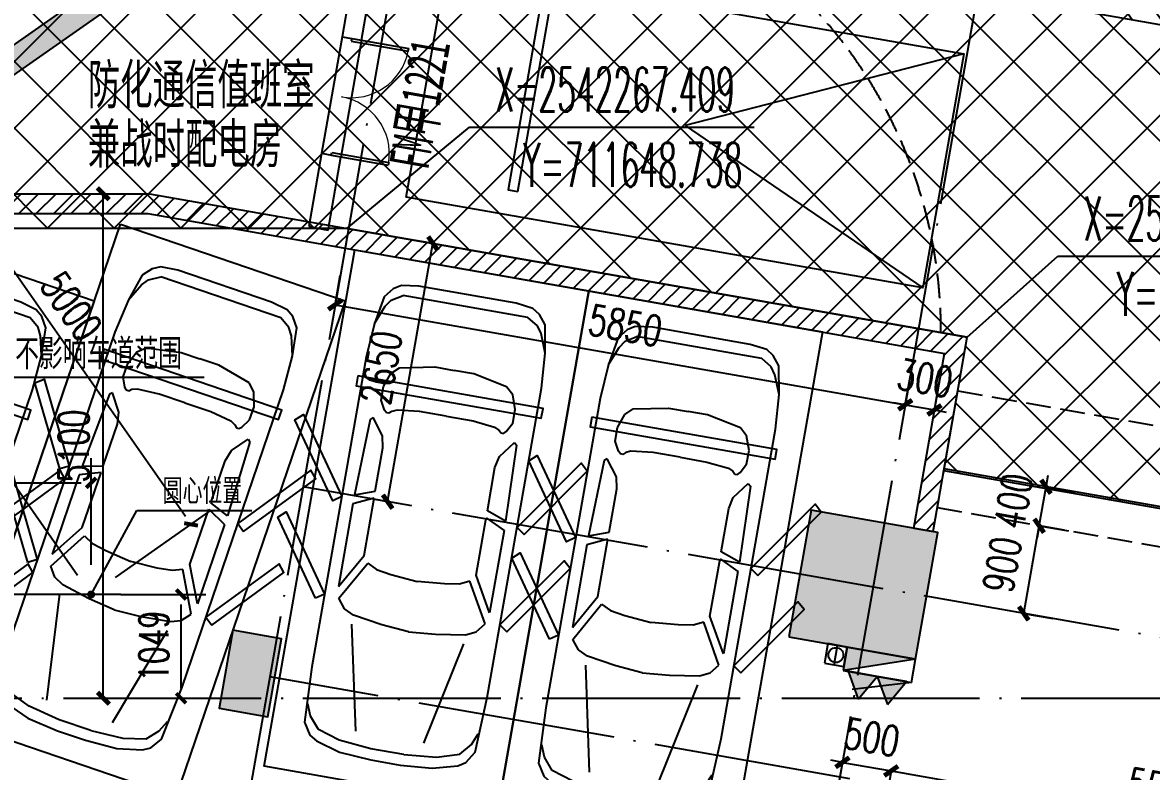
# Model space of a CAD drawing. Header units: millimetres. Extents: x 12325263 to 13848842, y -1463133 to 573208.
# Drawn here: x 12607354 to 12618763, y -1070326 to -1062757 of the extents above; entities that cross this region are included whole.
import ezdxf
from ezdxf.xclip import XClip

# ---------------------------------------------------------------- set-up
doc = ezdxf.new("R2010")
doc.units = ezdxf.units.MM
doc.header["$LTSCALE"] = 1000
doc.header["$XCLIPFRAME"] = 0
for name, pattern in [('__DASH', [0.35, 0.25, -0.1]), ('DASH', [0.35, 0.25, -0.1]), ('DOTE', [2.4200000000000004, 2, -0.2, 0.02, -0.2]), ('地下室负三层平面图$0$-3F平面$0$$AUDIT_BAD_LTYPE2', [0])]:
    doc.linetypes.add(name, pattern=pattern)
for name, color, linetype in [('#s-灭火器', 20, 'Continuous'), ('-2F平面$0$PARTS-CAR公寓', 240, 'Continuous'), ('-2F平面$0$WALL-SHATCH', 8, 'Continuous'), ('A-ANNO-DIMS', 83, 'Continuous'), ('A-AXIS', 16, 'DOTE'), ('A-COLS', 6, 'Continuous'), ('A-WALL-PATT', 8, 'Continuous'), ('A_WALL(防火墙)', 151, 'Continuous'), ('AXIS', 3, 'Continuous'), ('COLUMN', 5, 'Continuous'), ('DIM_COOR', 7, 'Continuous'), ('DOTE', 16, 'DOTE'), ('EQUIP_消火栓', 7, 'Continuous'), ('PARTS-UP', 1, 'DASH'), ('PUB_DIM', 83, 'Continuous'), ('PUB_HATCH', 8, 'Continuous'), ('PUB_TEXT', 7, 'Continuous'), ('VPIPE-消防中', 3, 'Continuous'), ('WALL', 5, 'Continuous'), ('人防墙', 6, 'Continuous'), ('人防平时标注', 42, 'Continuous'), ('人防门', 60, 'Continuous'), ('人防门编号', 73, 'Continuous'), ('公寓机动车库', 23, 'Continuous'), ('水条件', 1, 'Continuous'), ('防火卷帘', 141, 'Continuous')]:
    doc.layers.add(name, color=color, linetype=linetype)
doc.layers.add('人防文字', color=3, linetype='Continuous', lineweight=15)
doc.styles.add('_TCH_DIM', font='SIMPLEX.shx', dxfattribs={"width": 0.7, "bigfont": 'GBCBIG.shx'})
doc.styles.add('_TCH_DIM_T3', font='SIMPLEX.shx', dxfattribs={"width": 0.7058823529411765, "bigfont": 'GBCBIG.shx'})
doc.styles.add('宋体', font='', dxfattribs={"width": 0.65})
doc.styles.add('标注宋体', font='', dxfattribs={"width": 0.6})
doc.styles.get('宋体').set_extended_font_data('SimSun')
doc.styles.get('标注宋体').set_extended_font_data('NSimSun')
doc.dimstyles.new('_TCH_ARCH&&100', dxfattribs={"dimtxt": 297.5, "dimasz": 100, "dimexe": 250, "dimexo": 300, "dimgap": 126.25, "dimtad": 1, "dimdec": 0, "dimzin": 0, "dimdsep": 46, "dimtxsty": '_TCH_DIM_T3', "dimblk": 'asdfadgf_ArchTick', "dimcen": 0.09, "dimclrt": 7, "dimazin": 2, "dimtfac": 1, "dimtdec": 0, "dimtix": 1, "dimtmove": 2, "dimatfit": 3, "dimfxl": 1, "dimtolj": 1, "dimtzin": 0, "dimarcsym": 0})
doc.dimstyles.new('_TCH_ARCH&&120', dxfattribs={"dimtxt": 306, "dimasz": 120, "dimexe": 300, "dimexo": 360, "dimgap": 147, "dimtad": 1, "dimdec": 0, "dimzin": 0, "dimdsep": 46, "dimtxsty": '_TCH_DIM_T3', "dimblk": 'ARCHTICK', "dimcen": 0.09, "dimclrt": 7, "dimazin": 2, "dimtfac": 1, "dimtdec": 0, "dimtix": 1, "dimtmove": 2, "dimatfit": 3, "dimfxl": 1, "dimfxlon": 1, "dimtolj": 1, "dimtzin": 0, "dimarcsym": 0})
pattern_1 = [(45, (0, 89.755675), (-88.38838300365748, 88.3883830036575), [])]

# ---------------------------------------------------------------- blocks, each defined once
blk = doc.blocks.new('asdgafgfasdfagfagasdgagadfgsdhgd$DorLib2D$00000002')
for p, q in [((-0.5, -5.684341886080802e-17), (-0.5000000000000007, 0.4875)), ((-0.4750000000000007, 0.4875), (-0.5000000000000007, 0.4875)), ((-0.475, -2.842170943040401e-17), (-0.4750000000000007, 0.4875)), ((0.475, -2.842170943040401e-17), (0.4750000000000007, 0.4875)), ((0.4750000000000007, 0.4875), (0.5000000000000007, 0.4875)), ((0.5, -5.684341886080802e-17), (0.5000000000000007, 0.4875)), ((-0.5, -5.684341886080802e-17), (-0.475, -2.842170943040401e-17)), ((0.5, -5.684341886080802e-17), (0.475, -2.842170943040401e-17))]:
    blk.add_line(p, q)
at = {"lineweight": 13}
for centre, start, end in [((-0.4875, -4.263256414560601e-17), 0, 88.53071641864632), ((0.4875, -4.263256414560601e-17), 91.4692835813537, 180)]:
    blk.add_arc(centre, 0.4875, start, end, dxfattribs=at)
blk = doc.blocks.new('asdgafgf20230228-rf2')
at = {"layer": 'PUB_HATCH'}
blk.add_hatch(color=256, dxfattribs=at).paths.add_polyline_path([(37368.60882968219, 57200.42897621421), (33249.97394400778, 54312.10597799379), (33549.97360283429, 54217.1424833477), (37512.15042361341, 56995.74431432748)])
at = {"layer": '人防平时标注'}
h = blk.add_hatch(dxfattribs=at)
h.set_pattern_fill('ANSI31', color=8, scale=150, angle=-99.95875074563129)
h.set_pattern_definition([(305.0412492543687, (-1225119.258805988, 10091649.09252335), (194.9621991607242, 136.7232844961461), [])])
h.paths.add_polyline_path([(54564.17986589856, 58073.42024292774), (54028.06854783185, 55020.12945188908), (43385.3927332703, 56888.82744005136), (45387.20928307809, 59684.7563820919)])
at = {"layer": '人防墙'}
for p, q in [((39297.93807027579, 57864.57444252456), (38985.90848677316, 56087.5691298184)), ((39182.8947148797, 56052.97973930149), (39494.92429838239, 57829.98505200762)), ((37368.60882968219, 57200.42897621421), (33249.97394400778, 54312.10597799379)), ((37512.15042361341, 56995.74431432748), (33549.97360283429, 54217.1424833477)), ((38985.90848677316, 56087.5691298184), (39182.8947148797, 56052.97973930149)), ((38778.37214367162, 54905.65176117908), (38648.72490379491, 54167.31204526974)), ((38975.35837177817, 54871.06237066216), (38778.37214367162, 54905.65176117908)), ((38845.71113190151, 54132.7226547528), (38975.35837177817, 54871.06237066216)), ((38648.72490379491, 54167.31204526974), (38845.71113190151, 54132.7226547528))]:
    blk.add_line(p, q, dxfattribs=at)
at = {"layer": '人防平时标注', "elevation": 2.982798457690922e-07}
blk.add_lwpolyline([(54564.17986589856, 58073.42024292774), (54028.06854783185, 55020.12945188908), (43385.3927332703, 56888.82744005136), (45387.20928307809, 59684.7563820919)], close=True, dxfattribs=at)
at = {"layer": '人防门'}
for p, q in [((38985.90848677322, 56087.56912981865, 2.886698133629579e-07), (38778.37214367163, 54905.65176117903, 2.886698133629579e-07)), ((39182.89471487982, 56052.97973930171, 2.886698133629579e-07), (38975.35837177823, 54871.06237066209, 2.886698133629579e-07))]:
    blk.add_line(p, q, dxfattribs=at)
at = {"layer": '人防门', "xscale": 1200, "yscale": 1200, "zscale": 200, "rotation": 260.0407944790421}
blk.add_blockref('asdgafgfasdfagfagasdgagadfgsdhgd$DorLib2D$00000002', (38980.63342927572, 55479.31575024037), dxfattribs=at)
at = {"layer": '人防文字', "style": '标注宋体', "width": 0.6}
for s, p in [('防化通信值班室', (36416.75650985725, 55407.07551458245, 2.982798457690922e-07)), ('兼战时配电房', (36416.75078617968, 54807.0755145154, 2.982798457690922e-07))]:
    blk.add_text(s, height=400, rotation=359.999920105463, dxfattribs=at).set_placement(p)
at = {"layer": '人防门编号', "style": '标注宋体', "width": 0.6}
blk.add_text('FM甲1221', height=399.9999999999999, rotation=80.04024632423845, dxfattribs=at).set_placement((39854.82252386026, 54729.33260077704, 2.982798457690922e-07))
blk = doc.blocks.new('_FZH')
blk.add_lwpolyline([(-0.5, -0.5), (0.5, -0.5), (0.5, 0.5), (-0.5, 0.5)], close=True)
at = {"layer": 'PUB_HATCH'}
blk.add_solid([(-0.5, -0.5), (0.5, -0.5), (-0.5, 0.5), (0.5, 0.5)], dxfattribs=at)
blk = doc.blocks.new('1-3F')
at = {"layer": 'A-COLS', "xscale": 800.000000000734, "yscale": 499.9999999984754, "zscale": 499.9999999984754, "rotation": 260.0413192127683}
blk.add_blockref('_FZH', (5358.849599501118, 66550.90261699725), dxfattribs=at)
blk = doc.blocks.new('adgshg13--2F平面$0$A$C7F010FC0')
at = {"layer": '-2F平面$0$WALL-SHATCH'}
h = blk.add_hatch(color=256, dxfattribs=at)
h.dxf.hatch_style = 1
h.paths.add_polyline_path([(-60384.17120504379, -16880.89509773254), (-763.1647881269455, 197.4793643951416), (12587.61850607395, -13153.30393266678), (12587.61850607395, -157996.0197629929), (-162964.8506313562, -188820.4315237999), (-171262.3814957142, -180522.900662899), (-171262.3814957142, -31310.89849328995), (-150707.1909123659, -10755.70791006088), (-131860.0775495768, -7980.895098209381), (-99162.38149428368, -7980.895098209381), (-99162.38149428368, -4980.895097732544), (-76620.42811572552, -4980.895097732544), (-70107.65229141712, -16880.89509773254)], flags=16)
h.paths.add_polyline_path([(-60091.22944009304, -16380.89510011673), (-646.8769880533218, 646.876989364624), (12987.61850607395, -12987.61850786209), (12987.61850607395, -158331.9049158096), (-163100.5840539932, -189250.3835258484), (-171662.3814958334, -180688.5860877037), (-171662.3814958334, -31145.21306848526), (-150777.8961598873, -10260.7277340889), (-131896.6870943308, -7480.895098209381), (-99562.38149428368, -7480.895098209381), (-99562.38149428368, -4580.895097732544), (-76365.55243730545, -4580.895097732544), (-69907.50581622124, -16380.89510774612)])
blk = doc.blocks.new('adgshg2qbj-gycw-bj-13--2F平面$0$CAR-14')
for p, q in [((1199.999999523163, -2850.000000119209), (4.76837158203125e-07, -5500.000000476837)), ((2399.999999523163, -5500), (1199.999999523163, -2850.000000119209))]:
    blk.add_line(p, q)
blk.add_lwpolyline([(-1.430511474609375e-06, -200.0000004768372), (2399.999998569489, -199.9999995231628), (2399.999999523163, -5500), (4.76837158203125e-07, -5500.000000476837)], close=True)
at = {"extrusion": (-0.0004477907749365557, -3.397076456940207e-15, 0.999999899741706), "elevation": -1.07469785930921}
blk.add_lwpolyline([(250.0089585465864, -1300.001918792725), (2150.00324294423, -1299.998073101044), (2150.003040765296, -1199.998073577881), (250.0087558908145, -1200.001918792725)], close=True, dxfattribs=at)
blk = doc.blocks.new('A$C2A3E77E8')
at = {"layer": 'PARTS-UP'}
for points in [[(567867.7551571131, 125421.8774886096), (567867.7551571112, 128053.2320466002, 0.4316097214969511), (557595.5271548033, 137736.3387341483, 0.4316097214969511)], [(562967.7551571131, 125421.8774886131), (562967.7551571205, 128053.2320466023, 0.288432162630549), (560245.011110397, 132380.4722418736, 0.288432162630549)]]:
    blk.add_lwpolyline(points, format="xyb", dxfattribs=at)
at = {"layer": '-2F平面$0$PARTS-CAR公寓', "rotation": 90}
blk.add_blockref('adgshg2qbj-gycw-bj-13--2F平面$0$CAR-14', (557138.1006632801, 129287.0711002301), dxfattribs=at)
at = {"layer": 'WALL', "color": 1}
blk.add_blockref('adgshg13--2F平面$0$A$C7F010FC0', (561507.9086489398, 205483.1249103504), dxfattribs=at)
blk = doc.blocks.new('asdfadfgsdg')
at = {"layer": 'A-AXIS'}
for p, q in [((10083.04231106304, 93566.04489745805), (3113.64364127256, 53873.25610425742)), ((15844.89874878526, 92554.357993779), (-1535.36344262585, -6431.380808119429)), ((26711.49812717363, 69883.52304838877), (6546.461596490815, 73424.17068353808)), ((26374.26915928163, 67962.90423581447), (6209.232628598809, 71503.55187096377))]:
    blk.add_line(p, q, dxfattribs=at)
blk = doc.blocks.new('asdfsfsdf')
at = {"color": 253, "linetype": '地下室负三层平面图$0$-3F平面$0$$AUDIT_BAD_LTYPE2', "transparency": 33554559, "extrusion": (0.0004477907748714072, 3.529959095306893e-16, 0.999999899741706)}
for p, q in [((-168.7499837987125, -110.000000001397, 0.07556469346370548), (-499.9999510645866, -141.1764707579277, 0.2238953878532797)), ((168.7499823644757, -109.9999999995343, -0.07556469305539444), (-168.7499837987125, -110.000000001397, 0.07556469346370548)), ((168.7499823644757, -109.9999999995343, -0.07556469305539444), (499.999950107187, -141.1764707579277, -0.2238953876585836)), ((-724.9999280292541, -211.764705659356, 0.3246483119859617), (-824.9999170508236, -329.4117646231316, 0.3694273889297957)), ((-499.9999510645866, -141.1764707579277, 0.2238953878532797), (-724.9999280292541, -211.764705659356, 0.3246483119859617)), ((499.999950107187, -141.1764707579277, -0.2238953876585836), (724.9999261181802, -211.7647058977745, -0.3246483115967724)), ((724.9999261181802, -211.7647058977745, -0.3246483115967724), (824.9999175239354, -329.4117646231316, -0.3694273894917245)), ((-824.9999170508236, -329.4117646231316, 0.3694273889297957), (-874.99991251342, -447.0588235869072, 0.3918169277702976)), ((-349.9999665804207, -258.8235292448662, 0.1567267717199455), (-574.9999421145767, -1317.647058726754, 0.2574796953287081)), ((349.9999641925097, -258.8235292430036, -0.1567267711171998), (574.9999411571771, -1317.647058724891, -0.2574796952492556)), ((824.9999175239354, -329.4117646231316, -0.3694273894917245), (874.9999125096947, -447.0588235869072, -0.3918169281189517)), ((-274.9999726694077, -1364.705882550683, 0.1231424633135522), (-574.9999425914139, -1411.764705897775, 0.2574796953093296)), ((2.365559339523315e-07, -1341.176470519509), (-274.9999726694077, -1364.705882550683, 0.1231424633135522)), ((2.365559339523315e-07, -1341.176470519509), (274.9999717120081, -1364.705882312264, -0.1231424628849248)), ((274.9999717120081, -1364.705882312264, -0.1231424628849248), (574.9999416340142, -1411.764705897775, -0.2574796953464441)), ((-674.9999320898205, -1458.823529244866, 0.3022587728158986), (-749.9999260008335, -1552.941176654305, 0.3358430815717435)), ((-574.9999425914139, -1411.764705897775, 0.2574796953093296), (-674.9999320898205, -1458.823529244866, 0.3022587728158986)), ((574.9999416340142, -1411.764705897775, -0.2574796953464441), (674.9999316073954, -1458.823529481422, -0.3022587727170486)), ((674.9999316073954, -1458.823529481422, -0.3022587727170486), (749.9999240897596, -1552.941176414024, -0.3358430809488905)), ((-749.9999260008335, -1552.941176654305, 0.3358430815717435), (-524.9999480806291, -1952.941176654305, 0.2350901571286059)), ((749.9999240897596, -1552.941176414024, -0.3358430809488905), (524.9999452158809, -1952.941176415887, -0.2350901560785282)), ((-774.9999220632017, -2517.647058726754, 0.3470378507689607), (-774.9999220632017, -1670.588235379662, 0.3470378503031141)), ((-774.9999220632017, -1670.588235379662, 0.3470378503031141), (-574.9999421145767, -2023.529411557596, 0.257479695328853)), ((774.9999230131507, -1670.588235379662, -0.3470378509613082), (574.9999421108514, -2023.529411794152, -0.2574796950939764)), ((774.9999225363135, -2517.64705896331, -0.3470378506309664), (774.9999230131507, -1670.588235379662, -0.3470378509613082)), ((-524.9999480806291, -1952.941176654305, 0.2350901571286059), (-424.9999581072479, -1905.882352830376, 0.1903110794088359)), ((-424.9999581072479, -1905.882352830376, 0.1903110794088359), (-274.9999731462449, -1882.35294127604, 0.1231424632944275)), ((-274.9999731462449, -1882.35294127604, 0.1231424632944275), (2.365559339523315e-07, -1858.823529244866)), ((274.9999717120081, -1882.352941035759, -0.1231424628847421), (2.365559339523315e-07, -1858.823529244866)), ((424.999956196174, -1905.882352830376, -0.1903110785527894), (274.9999717120081, -1882.352941035759, -0.1231424628847421)), ((524.9999452158809, -1952.941176415887, -0.2350901560785282), (424.999956196174, -1905.882352830376, -0.1903110785527894)), ((-574.9999421145767, -2023.529411557596, 0.257479695328853), (-574.9999421145767, -2611.764705659356, 0.2574796952125222)), ((574.9999421108514, -2023.529411794152, -0.2574796950939764), (574.9999411571771, -2611.764705897775, -0.2574796951324972)), ((-574.9999421145767, -2611.764705659356, 0.2574796952125222), (-774.9999220632017, -2517.647058726754, 0.3470378507689607)), ((-774.9999215863645, -2611.764705899637, 0.3470378500898093), (-574.9999416377395, -2682.35294127604, 0.2574796952319682)), ((-749.9999255239964, -3388.235294345301, 0.3358430813588681), (-774.9999215863645, -2611.764705899637, 0.3470378500898093)), ((574.9999411571771, -2611.764705897775, -0.2574796951324972), (774.9999225363135, -2517.64705896331, -0.3470378506309664)), ((774.9999225363135, -2611.764705659356, -0.3470378507473485), (574.9999416340142, -2682.35294127604, -0.2574796952294666)), ((749.9999245665967, -3388.235294343438, -0.3358430809290396), (774.9999225363135, -2611.764705659356, -0.3470378507473485)), ((-574.9999416377395, -2682.35294127604, 0.2574796952319682), (-574.9999421145767, -3129.41176486155, 0.257479695562074)), ((574.9999416340142, -2682.35294127604, -0.2574796952294666), (574.9999416340142, -3129.411764621269, -0.2574796948800628)), ((-574.9999421145767, -3129.41176486155, 0.257479695562074), (-599.9999405629933, -3247.058823586907, 0.2686744650115782)), ((574.9999416340142, -3129.411764621269, -0.2574796948800628), (599.9999391268939, -3247.058823586907, -0.2686744647175814)), ((-599.9999405629933, -3247.058823586907, 0.2686744650115782), (-724.9999270755798, -3411.764705897775, 0.324648311792771)), ((599.9999391268939, -3247.058823586907, -0.2686744647175814), (724.9999275486916, -3411.764705897775, -0.3246483115377303)), ((-724.9999270755798, -3411.764705897775, 0.324648311792771), (-749.9999255239964, -3388.235294345301, 0.3358430813588681)), ((724.9999275486916, -3411.764705897775, -0.3246483115377303), (749.9999245665967, -3388.235294343438, -0.3358430809290396)), ((-624.9999380558729, -3505.882353068795, 0.2798692348493339), (-674.9999320898205, -3599.999999762978, 0.3022587729329561)), ((-599.9999405629933, -3482.352941274177, 0.2686744655939557), (-624.9999380558729, -3505.882353068795, 0.2798692348493339)), ((-574.9999421145767, -3482.35294127604, 0.2574796953293679), (-599.9999405629933, -3482.352941274177, 0.2686744655939557)), ((-549.9999470058829, -3505.882352830376, 0.2462849269087827), (-574.9999421145767, -3482.35294127604, 0.2574796953293679)), ((-499.9999496340752, -3529.41176486155, 0.2238953872139153), (-549.9999470058829, -3505.882352830376, 0.2462849269087827)), ((-274.9999731462449, -3552.941176415887, 0.1231424632950173), (-499.9999496340752, -3529.41176486155, 0.2238953872139153)), ((274.9999726656824, -3552.941176415887, -0.1231424630783778), (499.999950107187, -3529.41176486155, -0.2238953881230394)), ((499.999950107187, -3529.41176486155, -0.2238953881230394), (549.9999441411346, -3505.882352830376, -0.2462849258573907)), ((549.9999441411346, -3505.882352830376, -0.2462849258573907), (574.9999416340142, -3482.35294127604, -0.2574796952294021)), ((574.9999416340142, -3482.35294127604, -0.2574796952294021), (599.9999391268939, -3482.352941274177, -0.2686744647174983)), ((599.9999391268939, -3482.352941274177, -0.2686744647174983), (624.9999351911247, -3505.882352830376, -0.2798692334487053)), ((624.9999351911247, -3505.882352830376, -0.2798692334487053), (674.9999311305583, -3600.000000001397, -0.3022587726192891)), ((-674.9999320898205, -3599.999999762978, 0.3022587729329561), (-674.9999320898205, -3741.17647075979, 0.3022587729329017)), ((7.133930921554565e-07, -3552.941176654305), (-274.9999731462449, -3552.941176415887, 0.1231424632950173)), ((7.133930921554565e-07, -3552.941176654305), (274.9999726656824, -3552.941176415887, -0.1231424630783778)), ((674.9999311305583, -3600.000000001397, -0.3022587726192891), (674.9999316073954, -3741.176470281091, -0.3022587730655932)), ((-674.9999320898205, -3741.17647075979, 0.3022587729329017), (-624.9999380558729, -3882.352941037621, 0.2798692345000124)), ((674.9999316073954, -3741.176470281091, -0.3022587730655932), (624.9999351911247, -3882.352941037621, -0.2798692334484588)), ((-624.9999380558729, -3882.352941037621, 0.2798692345000124), (-549.9999460522085, -3952.941176414024, 0.2462849269474509)), ((-549.9999460522085, -3952.941176414024, 0.2462849269474509), (-199.9999792352319, -4023.529411794152, 0.08955815500490981)), ((549.9999450948089, -3952.941176654305, -0.2462849259351472), (199.9999801851809, -4023.529411553871, -0.08955815519579101)), ((624.9999351911247, -3882.352941037621, -0.2798692334484588), (549.9999450948089, -3952.941176654305, -0.2462849259351472)), ((-199.9999792352319, -4023.529411794152, 0.08955815500490981), (2.365559339523315e-07, -4023.529411553871)), ((199.9999801851809, -4023.529411553871, -0.08955815519579101), (2.365559339523315e-07, -4023.529411553871)), ((-874.9999120365828, -4352.941176656168, 0.3918169277909837), (-799.9999205116183, -4541.176470521372, 0.3582326202192607)), ((874.9999125096947, -4352.941176414024, -0.3918169282337609), (799.9999190755188, -4541.176470757928, -0.3582326193421601)), ((-799.9999205116183, -4541.176470521372, 0.3582326202192607), (-749.9999260008335, -4611.764706136193, 0.3358430813398884)), ((799.9999190755188, -4541.176470757928, -0.3582326193421601), (749.9999240897596, -4611.764706136193, -0.3358430808314997)), ((-749.9999260008335, -4611.764706136193, 0.3358430813398884), (-641.2499364260584, -4680.000000241678, 0.2871458345919543)), ((749.9999240897596, -4611.764706136193, -0.3358430808314997), (641.249935945496, -4680.000000001397, -0.2871458343748414)), ((641.249935945496, -4680.000000001397, -0.2871458343748414), (-641.2499364260584, -4680.000000241678, 0.2871458345919543))]:
    blk.add_line(p, q, dxfattribs=at)
for points in [[(-474.9999997620226, -23.52941179275513), (-149.9999997613286, -7.049211745248385e-29), (149.9999997613286, 7.049211745248385e-29), (474.9999992851854, -23.52941203117371), (724.9999997609804, -94.11764716915788), (799.9999992858793, -141.1764707565308), (875.0000002394273, -258.8235292453319), (899.9999983314156, -823.5294117927554), (899.99999928509, -4000.000000238419), (875.0000002394273, -4352.941176414491), (824.9999992870789, -4635.294117448852), (750.0000002408798, -4729.411765098573), (674.9999992854691, -4776.470588445664), (500.0000002381968, -4800.000000000001), (-500.000000715034, -4800.000000000001), (-674.9999997604438, -4776.470588210971), (-750.0000007158543, -4729.411765098573), (-825.0000007175906, -4635.294117927552), (-874.9999997607275, -4352.941176654772), (-900.0000007137389, -4000.000000238419), (-900.0000007156016, -823.5294117927554), (-874.999999285753, -258.8235297203065), (-800.0000007145284, -141.1764707602561), (-724.9999997591177, -94.11764669418336)], [(-981.91520381036, -1513.230591773987), (-1500.00000071459, -2253.132360218093), (-1425.335413217106, -2320.844957351685), (-900.0000007156016, -1570.588235139847)]]:
    blk.add_lwpolyline(points, close=True, dxfattribs=at)
for points, elevation in [([(981.915204765897, -1513.230591773987), (1499.999998807242, -2253.132359979675), (1425.335412263431, -2320.844957351685), (899.9999988082526, -1570.588235378266)], 1.176665431756874e-10), ([(-900.0000007156016, -2570.588235378266), (-981.9152042871972, -2513.230591535569), (-1500.00000071459, -3253.132359743119), (-1425.335413217105, -3320.844957351685)], -1.149049744242348e-10), ([(981.915204765897, -2513.230591773987), (1499.99999785543, -3253.132359743119), (1425.335412265294, -3320.844957351685), (899.9999992850899, -2570.588235378266)], 1.171056029924955e-10)]:
    blk.add_lwpolyline(points, close=True, dxfattribs=dict(at, elevation=elevation))
blk = doc.blocks.new('A$C06465456')
for points in [[(0, 5300.000174847431), (2400, 5300.000174847431), (2400, 0.0001748474314808846), (0, 0.0001748474314808846)], [(250, 4050.000174847431), (250, 3950.000174847431), (2150, 3950.000174847431), (2150, 4050.000174847431)]]:
    blk.add_lwpolyline(points, close=True)
at = {"xscale": -1, "rotation": 180}
blk.add_blockref('asdfsfsdf', (1200.000000244007, 250.000174849527), dxfattribs=at)
blk = doc.blocks.new('asdfaadfg')
at = {"layer": 'DIM_COOR', "color": 3}
for p, q in [((1046578.070639055, 221796.3137494801), (1047819.363722688, 222818.4683483387)), ((1047819.363722688, 222818.4683483387), (1050695.313722688, 222818.4683483387)), ((1052849.464393998, 220695.1584281828), (1053765.226753727, 221515.64950987)), ((1053765.226753727, 221515.64950987), (1056641.176753727, 221515.64950987))]:
    blk.add_line(p, q, dxfattribs=at)
at = {"layer": 'PUB_TEXT', "style": '_TCH_DIM', "width": 0.4941176470588236}
for s, p in [('X=2542267.409', (1048080.813722688, 222975.9683483387)), ('Y=711648.738', (1048364.313722688, 222214.7183483387)), ('X=2542267.409', (1054026.676753727, 221673.14950987)), ('Y=711655.106', (1054362.676753727, 220911.89950987))]:
    blk.add_text(s, height=446.25, dxfattribs=at).set_placement(p)
blk = doc.blocks.new('管位')
at = {"layer": '水条件'}
blk.add_line((12573125.95161151, 675360.3646074757), (12573125.95161151, 675160.3646074757), dxfattribs=at)
blk.add_lwpolyline([(12573025.95161151, 675360.3646074757), (12573225.95161151, 675360.3646074757), (12573225.95161151, 675160.3646074757), (12573025.95161151, 675160.3646074757)], close=True, dxfattribs=at)
blk = doc.blocks.new('灭火器')
at = {"layer": '#s-灭火器', "ltscale": 1000}
for points in [[(292444.1076592965, 59706.6250948105), (292144.1076592965, 59706.6250948105), (292294.1076592965, 59446.81747367606)], [(292744.1076592965, 59706.6250948105), (292444.1076592965, 59706.6250948105), (292594.1076592965, 59446.81747367606)]]:
    blk.add_hatch(color=256, dxfattribs=at).paths.add_polyline_path(points)
for points in [[(292294.1076592965, 59446.81747367606), (292444.1076592965, 59706.6250948105), (292144.1076592965, 59706.6250948105)], [(292594.1076592965, 59446.81747367606), (292744.1076592965, 59706.6250948105), (292444.1076592965, 59706.6250948105)]]:
    blk.add_lwpolyline(points, close=True, dxfattribs=at)
blk = doc.blocks.new('$TWTSYS$00000508')
for p, q in [((-0.5, 0.5), (0.3236161731911125, 1.224064056863426)), ((-0.5, 0.5), (-0.5, -0.5)), ((-0.5, -0.5), (0.5, 0.5)), ((0.5, 0.5), (-0.5, 0.5)), ((0.5, -0.5), (0.5, 0.5)), ((-0.5, -0.5), (0.5, -0.5))]:
    blk.add_line(p, q)
blk.add_solid([(0.5, -0.5), (0.5, 0.5), (-0.5, -0.5)])
blk = doc.blocks.new('消火栓')
at = {"layer": '#s-灭火器', "rotation": 180.0000000000001}
blk.add_blockref('灭火器', (12864422.05702452, 734931.81413663), dxfattribs=at)
at = {"layer": 'EQUIP_消火栓', "xscale": 700, "yscale": 240, "zscale": 700}
blk.add_blockref('$TWTSYS$00000508', (12571977.94936522, 675105.1890418193), dxfattribs=at)
blk = doc.blocks.new('asdfasfads')
at = {"layer": 'VPIPE-消防中'}
blk.add_circle((50577.05061285198, 54486.21028935118), 75, dxfattribs=at)
at = {"rotation": 170.0413192129431}
blk.add_blockref('消火栓', (12550320.59975985, -1454849.988177146), dxfattribs=at)
at = {"layer": '水条件', "xscale": -1.000000000000002, "rotation": 170.0413192129431}
blk.add_blockref('管位', (-12216328.01591877, 2893942.644855296), dxfattribs=at)
blk = doc.blocks.new('qlzw')
at = {"layer": 'A-AXIS'}
blk.add_line((12411416.81071017, 1062289.759090748), (12486866.81071017, 1062289.759090747), dxfattribs=at)
blk = doc.blocks.new('asdfadgf_ArchTick')
at = {"color": 0, "linetype": 'ByBlock', "const_width": 0.4}
blk.add_lwpolyline([(-0.5, -0.5), (0.5, 0.5)], dxfattribs=at)
blk = doc.blocks.new('*D5519')
at = {"layer": 'A-ANNO-DIMS', "color": 0, "lineweight": -2, "transparency": 16777216}
for p, q in [((12891.86514442228, 6354.239928689785), (13751.32301188256, 6354.239928689785)), ((13501.32301188256, 5404.992582040606), (13501.32301188256, 6254.239928689785)), ((12891.86514442228, 5304.992582040606), (13751.32301188256, 5304.992582040606))]:
    blk.add_line(p, q, dxfattribs=at)
at = {"layer": 'Defpoints', "color": 0, "transparency": 16777216}
for p in [(12591.86514442228, 6354.239928689785), (13501.32301188256, 6354.239928689785), (12591.86514442228, 5304.992582040606)]:
    blk.add_point(p, dxfattribs=at)
at = {"layer": 'A-ANNO-DIMS', "color": 0, "lineweight": -2, "transparency": 16777216, "xscale": 100, "yscale": 100, "zscale": 100}
for p, rotation in [((13501.32301188256, 6354.239928689785), 90), ((13501.32301188256, 5304.992582040606), 270)]:
    blk.add_blockref('asdfadgf_ArchTick', p, dxfattribs=dict(at, rotation=rotation))
at = {"layer": 'A-ANNO-DIMS', "color": 7, "transparency": 16777216, "insert": (13226.32301188256, 5829.616255365198), "char_height": 297.5, "attachment_point": 5, "rotation": 90, "style": '_TCH_DIM_T3'}
blk.add_mtext('\\A1;1049', dxfattribs=at)
blk = doc.blocks.new('*D5520')
at = {"layer": 'A-ANNO-DIMS', "color": 0, "lineweight": -2, "transparency": 16777216}
for p, q in [((8841.865144422745, 6654.239928690251), (8841.865144422745, 7733.215784218073)), ((12591.86514442228, 6654.239928690484), (12591.86514442228, 7733.215784218073)), ((8941.865144422745, 7483.215784218073), (12491.86514442228, 7483.215784218073))]:
    blk.add_line(p, q, dxfattribs=at)
at = {"layer": 'Defpoints', "color": 0, "transparency": 16777216}
for p in [(12591.86514442228, 7483.215784218073), (8841.865144422745, 6354.239928690251), (12591.86514442228, 6354.239928690484)]:
    blk.add_point(p, dxfattribs=at)
at = {"layer": 'A-ANNO-DIMS', "color": 0, "lineweight": -2, "transparency": 16777216, "xscale": 100, "yscale": 100, "zscale": 100, "rotation": 180}
blk.add_blockref('asdfadgf_ArchTick', (8841.865144422745, 7483.215784218073), dxfattribs=at)
at = {"layer": 'A-ANNO-DIMS', "color": 0, "lineweight": -2, "transparency": 16777216, "xscale": 100, "yscale": 100, "zscale": 100}
blk.add_blockref('asdfadgf_ArchTick', (12591.86514442228, 7483.215784218073), dxfattribs=at)
at = {"layer": 'A-ANNO-DIMS', "color": 7, "transparency": 16777216, "insert": (10716.86514442251, 7758.215784218073), "char_height": 297.5, "attachment_point": 5, "style": '_TCH_DIM_T3'}
blk.add_mtext('\\A1;3750', dxfattribs=at)
blk = doc.blocks.new('*D5523')
at = {"layer": 'A-ANNO-DIMS', "color": 0, "lineweight": -2, "transparency": 16777216}
for p, q in [((9966.656532421532, 10620.18410829289), (10935.76584953432, 11299.80210596446)), ((10788.49773685141, 11074.38670501143), (13544.494799691, 7144.440116363224)), ((12837.48680621275, 6526.489745117695), (13806.59612332554, 7206.107742789271))]:
    blk.add_line(p, q, dxfattribs=at)
at = {"layer": 'Defpoints', "color": 0, "transparency": 16777216}
for p in [(9721.034870631061, 10447.93429186544), (13601.91140516681, 7062.566229099734), (12591.86514442228, 6354.239928690251)]:
    blk.add_point(p, dxfattribs=at)
at = {"layer": 'A-ANNO-DIMS', "color": 0, "lineweight": -2, "transparency": 16777216, "xscale": 100, "yscale": 100, "zscale": 100}
for p, rotation in [((10731.0811313756, 11156.26059227492), 125.0412513976867), ((13601.91140516681, 7062.566229099734), 305.0412513976867)]:
    blk.add_blockref('asdfadgf_ArchTick', p, dxfattribs=dict(at, rotation=rotation))
at = {"layer": 'A-ANNO-DIMS', "color": 7, "transparency": 16777216, "insert": (12391.64945824581, 9267.309075745821), "char_height": 297.5, "attachment_point": 5, "rotation": 305.0412513976867, "style": '_TCH_DIM_T3'}
blk.add_mtext('\\A1;5000', dxfattribs=at)
blk = doc.blocks.new('asdfassdfg')
at = {"layer": 'COLUMN', "color": 6, "xscale": 1299.999999999693, "yscale": 1299.999999999693, "zscale": 1299.999999999693, "rotation": 350.0413192126109}
blk.add_blockref('_FZH', (4404.506618866697, 96148.96914281114), dxfattribs=at)
blk = doc.blocks.new('_ArchTick')
at = {"color": 0, "linetype": 'ByBlock', "const_width": 0.4}
blk.add_lwpolyline([(-0.5, -0.5), (0.5, 0.5)], dxfattribs=at)
blk = doc.blocks.new('*D3772')
at = {"layer": 'A-ANNO-DIMS', "color": 0, "lineweight": -2, "transparency": 16777216}
for p, q in [((12615640.44423914, -1070234.475299638), (12615522.25231221, -1070213.722747767)), ((12615640.61717707, -1070233.490366913), (12615588.56285946, -1070529.955116956)), ((12615640.44423914, -1070234.475299638), (12616132.91060247, -1070320.944265965)), ((12616133.08354041, -1070319.959333241), (12616081.0292228, -1070616.424083284)), ((12616132.91060247, -1070320.944265965), (12616251.1025294, -1070341.696817836))]:
    blk.add_line(p, q, dxfattribs=at)
at = {"layer": 'Defpoints', "color": 0, "transparency": 16777216}
for p in [(12616107.28948288, -1067575.653421785), (12616599.75584622, -1067662.122388112), (12616132.91060247, -1070320.944265965)]:
    blk.add_point(p, dxfattribs=at)
at = {"layer": 'A-ANNO-DIMS', "color": 0, "lineweight": -2, "transparency": 16777216, "xscale": 120, "yscale": 120, "zscale": 120}
for p, rotation in [((12615640.44423914, -1070234.475299638), 350.0413192125338), ((12616132.91060247, -1070320.944265965), 170.0413192125338)]:
    blk.add_blockref('_ArchTick', p, dxfattribs=dict(at, rotation=rotation))
at = {"layer": 'A-ANNO-DIMS', "color": 7, "transparency": 16777216, "insert": (12615938.55880048, -1069982.229965482), "char_height": 306, "attachment_point": 5, "rotation": 350.0413192125338, "style": '_TCH_DIM_T3'}
blk.add_mtext('\\A1;500', dxfattribs=at)
blk = doc.blocks.new('*D3773')
at = {"layer": 'A-ANNO-DIMS', "color": 0, "lineweight": -2, "transparency": 16777216}
for p, q in [((12616133.08354041, -1070319.959333241), (12616081.0292228, -1070616.424083284)), ((12616132.91060247, -1070320.944265965), (12621550.04058496, -1071272.102893077)), ((12621550.2135229, -1071271.117960352), (12621498.15920529, -1071567.582710395))]:
    blk.add_line(p, q, dxfattribs=at)
at = {"layer": 'Defpoints', "color": 0, "transparency": 16777216}
for p in [(12616599.75584622, -1067662.122388113), (12622016.88582871, -1068613.281015224), (12621550.04058496, -1071272.102893077)]:
    blk.add_point(p, dxfattribs=at)
at = {"layer": 'A-ANNO-DIMS', "color": 0, "lineweight": -2, "transparency": 16777216, "xscale": 120, "yscale": 120, "zscale": 120}
for p, rotation in [((12616132.91060247, -1070320.944265965), 170.0413192125232), ((12621550.04058496, -1071272.102893077), 350.0413192125233)]:
    blk.add_blockref('_ArchTick', p, dxfattribs=dict(at, rotation=rotation))
at = {"layer": 'A-ANNO-DIMS', "color": 7, "transparency": 16777216, "insert": (12618893.3569734, -1070501.043762202), "char_height": 306, "attachment_point": 5, "rotation": 350.04131921252326, "style": '_TCH_DIM_T3'}
blk.add_mtext('\\A1;5500', dxfattribs=at)
blk = doc.blocks.new('*D3790')
at = {"layer": 'A-ANNO-DIMS', "color": 0, "lineweight": -2, "transparency": 16777216}
for p, q in [((12608169, -1064486.782744457), (12608470, -1064486.782744457)), ((12608170, -1069586.785749282), (12608170, -1064486.782744457)), ((12608169, -1069586.785749282), (12608470, -1069586.785749282))]:
    blk.add_line(p, q, dxfattribs=at)
at = {"layer": 'Defpoints', "color": 0, "transparency": 16777216}
for p in [(12607450, -1064486.782744457), (12608170, -1064486.782744457), (12607450, -1069586.785749282)]:
    blk.add_point(p, dxfattribs=at)
at = {"layer": 'A-ANNO-DIMS', "color": 0, "lineweight": -2, "transparency": 16777216, "xscale": 120, "yscale": 120, "zscale": 120}
for p, rotation in [((12608170, -1064486.782744457), 90), ((12608170, -1069586.785749282), 270)]:
    blk.add_blockref('_ArchTick', p, dxfattribs=dict(at, rotation=rotation))
at = {"layer": 'A-ANNO-DIMS', "color": 7, "transparency": 16777216, "insert": (12607870, -1067036.784246867), "char_height": 306, "attachment_point": 5, "rotation": 90, "style": '_TCH_DIM_T3'}
blk.add_mtext('\\A1;5100', dxfattribs=at)
blk = doc.blocks.new('*D3944')
at = {"layer": 'Defpoints', "color": 0, "transparency": 16777216}
for p in [(12611502.13501203, -1064989.722049871), (12612300.0316861, -1065129.819538304), (12611841.74616557, -1067739.89125824)]:
    blk.add_point(p, dxfattribs=at)
at = {"layer": 'PUB_DIM', "color": 0, "lineweight": -2, "transparency": 16777216}
for p, q in [((12611503.11994476, -1064989.894987803), (12611206.65519471, -1064937.840670195)), ((12611043.84949151, -1067599.793769806), (12611502.13501203, -1064989.722049871)), ((12611044.83442424, -1067599.966707739), (12610748.36967419, -1067547.912390131))]:
    blk.add_line(p, q, dxfattribs=at)
at = {"layer": 'PUB_DIM', "color": 0, "lineweight": -2, "transparency": 16777216, "xscale": 120, "yscale": 120, "zscale": 120}
for p, rotation in [((12611502.13501203, -1064989.722049871), 80.04131921270131), ((12611043.84949151, -1067599.793769806), 260.0413192127013)]:
    blk.add_blockref('_ArchTick', p, dxfattribs=dict(at, rotation=rotation))
at = {"layer": 'PUB_DIM', "color": 7, "transparency": 16777216, "insert": (12610977.51243446, -1066242.876530163), "char_height": 306, "attachment_point": 5, "rotation": 80.04131921270131, "style": '_TCH_DIM_T3'}
blk.add_mtext('\\A1;2650', dxfattribs=at)
blk = doc.blocks.new('*D3945')
at = {"layer": 'Defpoints', "color": 0, "transparency": 16777216}
for p in [(12616570.48203794, -1066672.361101983), (12616141.97388232, -1067378.115498303), (12616437.4536992, -1067429.996877758)]:
    blk.add_point(p, dxfattribs=at)
at = {"layer": 'PUB_DIM', "color": 0, "lineweight": -2, "transparency": 16777216}
for p, q in [((12616274.82928313, -1066621.464655252), (12616326.8836006, -1066324.999905184)), ((12616570.30910001, -1066673.346034707), (12616622.36341748, -1066376.881284639)), ((12616275.00222106, -1066620.479722527), (12616156.81029413, -1066599.727170713)), ((12616275.00222106, -1066620.479722527), (12616570.48203794, -1066672.361101983)), ((12616570.48203794, -1066672.361101983), (12616688.67396488, -1066693.113653797))]:
    blk.add_line(p, q, dxfattribs=at)
at = {"layer": 'PUB_DIM', "color": 0, "lineweight": -2, "transparency": 16777216, "xscale": 120, "yscale": 120, "zscale": 120}
for p, rotation in [((12616275.00222106, -1066620.479722527), 350.0413192397154), ((12616570.48203794, -1066672.361101983), 170.0413192397154)]:
    blk.add_blockref('_ArchTick', p, dxfattribs=dict(at, rotation=rotation))
at = {"layer": 'PUB_DIM', "color": 7, "transparency": 16777216, "insert": (12616474.62350904, -1066350.940594911), "char_height": 306, "attachment_point": 5, "rotation": 350.04131923971545, "style": '_TCH_DIM_T3'}
blk.add_mtext('\\A1;300', dxfattribs=at)
blk = doc.blocks.new('*D3946')
at = {"layer": 'Defpoints', "color": 0, "transparency": 16777216}
for p in [(12610380.11744417, -1066366.428597348), (12616275.00222106, -1066620.479722527), (12616141.97388232, -1067378.115498303)]:
    blk.add_point(p, dxfattribs=at)
at = {"layer": 'PUB_DIM', "color": 0, "lineweight": -2, "transparency": 16777216}
for p, q in [((12610512.97284498, -1065609.777754296), (12610565.02716245, -1065313.313004228)), ((12610513.14578291, -1065608.792821572), (12616275.00222106, -1066620.479722527)), ((12616274.82928313, -1066621.464655251), (12616326.8836006, -1066324.999905183))]:
    blk.add_line(p, q, dxfattribs=at)
at = {"layer": 'PUB_DIM', "color": 0, "lineweight": -2, "transparency": 16777216, "xscale": 120, "yscale": 120, "zscale": 120}
for p, rotation in [((12610513.14578291, -1065608.792821572), 170.0413192397158), ((12616275.00222106, -1066620.479722527), 350.0413192397157)]:
    blk.add_blockref('_ArchTick', p, dxfattribs=dict(at, rotation=rotation))
at = {"layer": 'PUB_DIM', "color": 7, "transparency": 16777216, "insert": (12613445.95538152, -1065819.156454705), "char_height": 306, "attachment_point": 5, "rotation": 350.0413192397158, "style": '_TCH_DIM_T3'}
blk.add_mtext('\\A1;5850', dxfattribs=at)
blk = doc.blocks.new('*D3947')
at = {"layer": 'Defpoints', "color": 0, "transparency": 16777216}
for p in [(12616895.14705489, -1067713.84365233), (12617628.64436918, -1067842.850770761), (12616739.32121224, -1068599.824507285)]:
    blk.add_point(p, dxfattribs=at)
at = {"layer": 'PUB_DIM', "color": 0, "lineweight": -2, "transparency": 16777216}
for p, q in [((12617472.81852652, -1068728.831625716), (12617628.64436918, -1067842.850770761)), ((12617627.65948614, -1067842.677550056), (12617924.10927887, -1067894.816982298)), ((12617471.83364349, -1068728.65840501), (12617768.28343621, -1068780.797837253))]:
    blk.add_line(p, q, dxfattribs=at)
at = {"layer": 'PUB_DIM', "color": 0, "lineweight": -2, "transparency": 16777216, "xscale": 120, "yscale": 120, "zscale": 120}
for p, rotation in [((12617628.64436918, -1067842.850770761), 80.02486925593269), ((12617472.81852652, -1068728.831625716), 260.0248692559326)]:
    blk.add_blockref('_ArchTick', p, dxfattribs=dict(at, rotation=rotation))
at = {"layer": 'PUB_DIM', "color": 7, "transparency": 16777216, "insert": (12617255.26653816, -1068233.874986701), "char_height": 306, "attachment_point": 5, "rotation": 80.02486925593269, "style": '_TCH_DIM_T3'}
blk.add_mtext('\\A1;900', dxfattribs=at)
blk = doc.blocks.new('*D3948')
at = {"layer": 'Defpoints', "color": 0, "transparency": 16777216}
for p in [(12616964.50764813, -1067319.479298812), (12617698.00496241, -1067448.486417244), (12616895.14705489, -1067713.843652329)]:
    blk.add_point(p, dxfattribs=at)
at = {"layer": 'PUB_DIM', "color": 0, "lineweight": -2, "transparency": 16777216}
for p, q in [((12617698.00496241, -1067448.486417244), (12617718.79144703, -1067330.300453368)), ((12617628.64436917, -1067842.85077076), (12617698.00496241, -1067448.486417244)), ((12617697.02007938, -1067448.313196539), (12617993.4698721, -1067500.452628782)), ((12617628.64436917, -1067842.85077076), (12617607.85788456, -1067961.036734636)), ((12617627.65948614, -1067842.677550056), (12617924.10927886, -1067894.816982299))]:
    blk.add_line(p, q, dxfattribs=at)
at = {"layer": 'PUB_DIM', "color": 0, "lineweight": -2, "transparency": 16777216, "xscale": 120, "yscale": 120, "zscale": 120}
for p, rotation in [((12617698.00496241, -1067448.486417244), 260.0248692558013), ((12617628.64436917, -1067842.85077076), 80.02486925580129)]:
    blk.add_blockref('_ArchTick', p, dxfattribs=dict(at, rotation=rotation))
at = {"layer": 'PUB_DIM', "color": 7, "transparency": 16777216, "insert": (12617367.8597561, -1067593.702382463), "char_height": 306, "attachment_point": 5, "rotation": 80.0248692558013, "style": '_TCH_DIM_T3'}
blk.add_mtext('\\A1;400', dxfattribs=at)
blk = doc.blocks.new('$DorLib2D$00000037')
at = {"linetype": 'DASH'}
blk.add_line((0.5, 3.108624468950438e-15), (-0.5, 3.108624468950438e-15), dxfattribs=at)
blk = doc.blocks.new('A$C777A28BC')
at = {"layer": 'AXIS'}
for p, q in [((12591.86514442228, 6354.239928689785), (13054.91112614237, 7202.992548876442)), ((13054.91112614237, 7202.992548876442), (14215.36035415903, 7202.992548876442))]:
    blk.add_line(p, q, dxfattribs=at)
at = {"layer": 'AXIS', "const_width": 40}
blk.add_lwpolyline([(12582.28666689742, 6336.682799986443, 1), (12601.44362194714, 6371.797057393128, 1)], format="xyb", close=True, dxfattribs=at)
at = {"layer": 'DOTE', "color": 1}
for p, q in [((7137.287624219432, 14132.25921872095), (12591.86514442228, 6354.239928690484)), ((12891.86514442228, 6354.239928690251), (2341.865144651383, 6354.239928690251))]:
    blk.add_line(p, q, dxfattribs=at)
at = {"layer": 'PUB_TEXT', "style": '宋体', "width": 0.65}
blk.add_text('圆心位置', height=226.5822784810126, dxfattribs=at).set_placement((13315.74010099448, 7292.992548876442))
at = {"layer": 'A-ANNO-DIMS'}
for p1, p2, distance, picture, middle in [((9721.034870631061, 10447.93429186544), (12591.86514442228, 6354.239928690251), 1233.6610542186181, '*D5523', (12391.64945824581, 9267.309075745821)), ((8841.865144422745, 6354.239928690251), (12591.86514442228, 6354.239928690484), 1128.9758555275896, '*D5520', (10716.86514442251, 7758.215784218073)), ((12591.86514442228, 5304.992582040606), (12591.86514442228, 6354.239928689785), -909.4578674602799, '*D5519', (13226.32301188256, 5829.616255365198))]:
    dim = blk.add_aligned_dim(p1=p1, p2=p2, distance=distance, dimstyle='_TCH_ARCH&&100', dxfattribs=at)
    dim.commit()
    dim.dimension.update_dxf_attribs({"geometry": picture, "text_midpoint": middle})

msp = doc.modelspace()

# ---------------------------------------------------------------- hatches: boundary and pattern name
at = {"layer": 'A-WALL-PATT'}
h = msp.add_hatch(dxfattribs=at)
h.set_pattern_fill('ANSI37', color=252, scale=300)
h.set_pattern_definition([(45, (0, 0), (-336.7596045400932, 336.7596045400933), []), (135, (0, 0), (-336.7596045400933, -336.7596045400932), [])])
h.paths.add_polyline_path([(12564696.84673016, -1148386.760650529), (12504241.55586866, -1148386.968996782), (12504241.55586866, -1033957.969702356), (12634041.27854793, -1033957.969702356), (12627844.53130445, -1069250.279870427), (12616665.54488251, -1067287.434339341), (12616902.49451036, -1065937.936057199), (12610631.10040273, -1064836.7827446), (12604673.64264127, -1064836.7827446), (12597896.80488523, -1064836.782266856), (12597896.80488426, -1060786.778310653), (12593492.0969061, -1060786.779739949), (12590496.81316485, -1060786.7791325), (12590496.75995657, -1069586.902750316), (12575796.82544017, -1069586.902779896), (12575796.82728799, -1059986.782731453), (12574896.79212976, -1059986.784659035), (12574896.7927323, -1057336.806514318), (12570296.8081023, -1057336.78805977), (12570296.8276589, -1055286.778438327), (12568296.7954613, -1055286.759358187), (12568296.79450705, -1060086.825720973), (12564596.6223795, -1060086.830699342), (12564596.63502669, -1069486.848643745), (12564696.8625489, -1069486.849599886), (12564696.82107959, -1097986.785750772), (12567296.82108216, -1097986.785750587), (12567296.82107539, -1105536.785749925), (12565696.82107592, -1105536.785749926), (12565696.82107532, -1113036.785662542), (12564696.81070992, -1113036.785575442)])
h = msp.add_hatch(dxfattribs=at)
h.set_pattern_fill('普通砖', color=256, scale=50, style=0)
h.set_pattern_definition(pattern_1)
h.paths.add_polyline_path([(12605146.81854122, -1064686.782744649), (12608620.3217012, -1064686.782745027), (12608637.74676478, -1064486.782744358), (12605146.81854122, -1064486.782744649)])
h = msp.add_hatch(dxfattribs=at)
h.set_pattern_fill('普通砖', color=256, scale=50, style=0)
h.set_pattern_definition(pattern_1)
h.paths.add_polyline_path([(12608637.74676478, -1064486.782744358), (12608620.3217012, -1064686.782745027), (12616670.9203789, -1066100.335015389), (12616902.49451117, -1065937.936057122)])
h = msp.add_hatch(dxfattribs=at)
h.set_pattern_fill('普通砖', color=256, scale=50, style=0)
h.set_pattern_definition(pattern_1)
h.paths.add_polyline_path([(12616557.65582916, -1067901.894439839), (12616902.49451117, -1065937.936057122), (12616670.9203789, -1066100.335015389), (12616360.66928428, -1067867.306853388)])

# ---------------------------------------------------------------- linework, layer by layer
at = {"layer": 'A-WALL-PATT', "color": 252}
msp.add_lwpolyline([(12504241.55586866, -1033957.969702356), (12634041.27854793, -1033957.969702356), (12627844.53130445, -1069250.279870427), (12616665.54488251, -1067287.434339341), (12616902.49451036, -1065937.936057199), (12610631.10040273, -1064836.7827446), (12604673.64264127, -1064836.7827446), (12597896.80488523, -1064836.782266856), (12597896.80488426, -1060786.778310653), (12593492.0969061, -1060786.779739949), (12590496.81316485, -1060786.7791325), (12590496.75995657, -1069586.902750316), (12575796.82544017, -1069586.902779896), (12575796.82728799, -1059986.782731453), (12574896.79212976, -1059986.784659035), (12574896.7927323, -1057336.806514318), (12570296.8081023, -1057336.78805977), (12570296.8276589, -1055286.778438327), (12568296.7954613, -1055286.759358187), (12568296.79450705, -1060086.825720973), (12564596.6223795, -1060086.830699342), (12564596.63502669, -1069486.848643745), (12564696.8625489, -1069486.849599886), (12564696.82107959, -1097986.785750772)], dxfattribs=at)
at = {"layer": 'A_WALL(防火墙)'}
for p, q in [((12605146.81854122, -1064486.782744649), (12608637.74676478, -1064486.782744358)), ((12608637.74676478, -1064486.782744358), (12616902.49451117, -1065937.936057122)), ((12605146.81854122, -1064686.782744649), (12608620.3217012, -1064686.782745027)), ((12608620.3217012, -1064686.782745027), (12616670.9203789, -1066100.335015389)), ((12616557.65582916, -1067901.894439839), (12616902.49451117, -1065937.936057122)), ((12616360.66928428, -1067867.306853388), (12616670.9203789, -1066100.335015389)), ((12616360.66928428, -1067867.306853388), (12616557.65582916, -1067901.894439839))]:
    msp.add_line(p, q, dxfattribs=at)
at = {"layer": 'AXIS'}
msp.add_line((12605917.89539362, -1066340.315161638), (12609190, -1066340.315161638), dxfattribs=at)
at = {"layer": '防火卷帘', "linetype": 'DASH'}
msp.add_line((12622016.88582871, -1068613.281015224), (12616599.75584453, -1067662.122387816), dxfattribs=at)
at = {"layer": '防火卷帘', "color": 6, "linetype": '__DASH'}
msp.add_lwpolyline([(12622224.41134656, -1067431.361745802), (12622016.88582955, -1068613.281015365), (12616599.75584622, -1067662.122388116), (12616807.28136323, -1066480.203118555)], close=True, dxfattribs=at)

# ---------------------------------------------------------------- block references
ref = msp.add_blockref('A$C2A3E77E8', (12039933.30876733, -1095474.795956885), dxfattribs=dict(rotation=350.0412492537527))
XClip(ref).set_block_clipping_path([(574517.632849127, 127502.23674306343), (563167.6328490991, 127502.22288467549), (563167.6311767455, 128872.36548285093), (556800.2987149898, 128872.35771109001), (544257.8770271596, 126670.09965810878), (543557.4714692105, 130659.08047959034), (536268.9804626536, 129379.33173123898), (537790.8662453052, 120711.80386261316), (523312.3703787625, 118169.60067071859), (521652.13574292883, 127625.07135696709), (520765.66181714274, 127469.4202569119), (520307.37785156816, 130079.46789511177), (515776.70023758896, 129283.96870927291), (515422.1926091146, 131303.0932199814), (513452.29580140486, 130957.20977362967), (514282.4182554409, 126229.48786514811), (510637.99198265746, 125589.57711327495), (512263.53463128395, 116331.17830774235), (512362.3527807724, 116348.529120174), (517291.10722481646, 88278.01458144141), (519851.8954271879, 88727.62346412987), (522454.62488821335, 73904.41483621066), (519893.7906026859, 73454.76868356578), (526007.3042119928, 38637.45273981895), (480033.70290305093, 30565.02585530118), (466439.1866319198, 28317.0522398334), (446673.6220214516, 140886.98885564134), (578014.3726615645, 163948.422490485), (584117.7942495663, 129187.8787387202)])
for name, p in [('1-3F', (12604296.80622208, -1135886.785749967)), ('asdfadfgsdg', (12603643.42459348, -1140874.022590382)), ('asdfaadfg', (11564053.05652186, -1286633.124346181)), ('asdfassdfg', (12611446.81071018, -1164586.785749967)), ('A$C777A28BC', (12595454.95593328, -1074891.778331323)), ('asdfasfads', (12564996.82335836, -1123636.785750001))]:
    msp.add_blockref(name, p)
at = {"layer": 'A_WALL(防火墙)'}
msp.add_blockref('qlzw', (133430.0103675351, -2131876.544840029), dxfattribs=at)
at = {"layer": '人防墙'}
ref = msp.add_blockref('asdgafgf20230228-rf2', (12571596.84652082, -1118986.684928056), dxfattribs=at)
XClip(ref).set_block_clipping_path([(-67355.29065233096, -38121.284774299944), (65994.70934768021, 85028.71522570006)])
at = {"layer": '公寓机动车库'}
for p, rotation in [((12604095.4989973, -1069811.963429461, 5.250245826982081e-08), 341.1650775213359), ((12606631.28351453, -1069811.963429461, 2.62512291349104e-08), 341.1650775213359), ((12609796.01191328, -1070274.292905217, -1.922066750064305e-08), 350.0413201240004), ((12612159.85045843, -1070689.343905027, -1.922066750064305e-08), 350.0413201240004)]:
    msp.add_blockref('A$C06465456', p, dxfattribs=dict(at, rotation=rotation))
at = {"layer": '防火卷帘', "xscale": -5500, "yscale": -5500, "zscale": 100, "rotation": 170.0413192126689}
msp.add_blockref('$DorLib2D$00000037', (12619377.49600952, -1067743.728611753), dxfattribs=at)

# ---------------------------------------------------------------- texts
at = {"layer": 'PUB_TEXT', "style": '宋体', "width": 0.65}
msp.add_text('人防门开启后不影响车道范围', height=271.8987341772152, dxfattribs=at).set_placement((12605831.67088608, -1066232.315161638))

# ---------------------------------------------------------------- dimensions: what is measured, and where the dimension line sits
at = {"layer": 'A-ANNO-DIMS'}
for p1, p2, distance, picture, middle in [((12607450, -1069586.785749282), (12607450, -1064486.782744457), -720, '*D3790', (12607870, -1067036.784246867)), ((12616107.28948288, -1067575.653421785), (12616599.75584622, -1067662.122388113), -2699.4959269748906, '*D3772', (12615938.55880048, -1069982.229965482)), ((12616599.75584622, -1067662.122388113), (12622016.88582871, -1068613.281015224), -2699.4959269763594, '*D3773', (12618893.3569734, -1070501.043762202))]:
    dim = msp.add_aligned_dim(p1=p1, p2=p2, distance=distance, dimstyle='_TCH_ARCH&&120', dxfattribs=at)
    dim.commit()
    dim.dimension.update_dxf_attribs({"geometry": picture, "text_midpoint": middle})
at = {"layer": 'PUB_DIM'}
for p1, p2, distance, picture, middle in [((12611841.74616558, -1067739.89125824), (12612300.0316861, -1065129.819538304), 810.1027149411416, '*D3944', (12610977.51243446, -1066242.876530163)), ((12610380.11744417, -1066366.428597348), (12616141.97388232, -1067378.115498303), 769.2259145685668, '*D3946', (12613445.95538152, -1065819.156454705)), ((12616141.97388232, -1067378.115498303), (12616437.4536992, -1067429.996877758), 769.2259145673275, '*D3945', (12616474.62350904, -1066350.940594911)), ((12616895.14705489, -1067713.843652329), (12616964.50764813, -1067319.479298813), -744.7557630939651, '*D3948', (12617367.8597561, -1067593.702382463)), ((12616739.32121224, -1068599.824507285), (12616895.14705489, -1067713.84365233), -744.7557631031376, '*D3947', (12617255.26653816, -1068233.874986701))]:
    dim = msp.add_aligned_dim(p1=p1, p2=p2, distance=distance, dimstyle='_TCH_ARCH&&120', dxfattribs=at)
    dim.commit()
    dim.dimension.update_dxf_attribs({"geometry": picture, "text_midpoint": middle})

doc.saveas('drawing.dxf')
